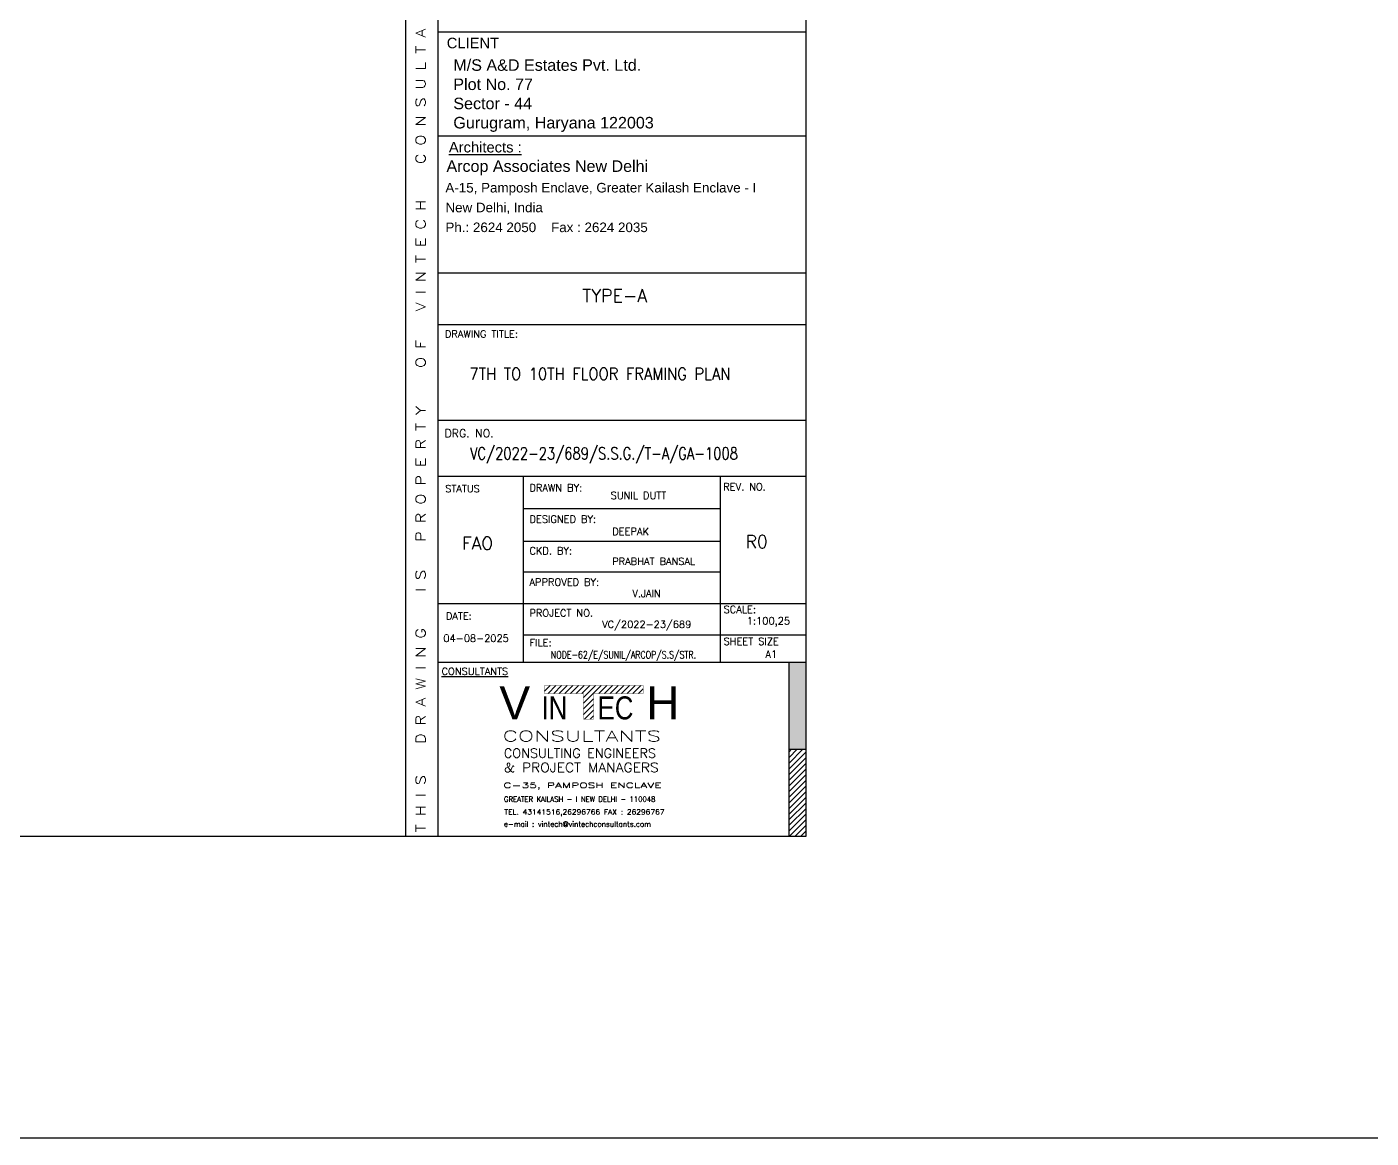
# Model space of a CAD drawing. Header units: millimetres. Extents: x 2061841 to 105821645, y -77612 to 48520811.
# Drawn here: x 105675314 to 105717309, y 48395522 to 48430244 of the extents above; entities that cross this region are included whole.
import ezdxf
from ezdxf.enums import TextEntityAlignment as Align

# ---------------------------------------------------------------- set-up
doc = ezdxf.new("R2010")
doc.units = ezdxf.units.MM
doc.header["$LTSCALE"] = 10
doc.header["$MEASUREMENT"] = 0
for name, color, linetype in [('AS-COLS', 2, 'Continuous'), ('BORDER', 5, 'Continuous'), ('Format-Title Text', 3, 'Continuous'), ('Format-Title Text Detail', 7, 'Continuous'), ('LOGO', 1, 'Continuous'), ('S-OPENING', 6, 'Continuous'), ('T', 2, 'Continuous')]:
    doc.layers.add(name, color=color, linetype=linetype)
for name, color, linetype, lineweight in [('STAIR', 3, 'Continuous', 13), ('TEXT', 2, 'Continuous', 25), ('TEXT 3', 1, 'Continuous', 18)]:
    doc.layers.add(name, color=color, linetype=linetype, lineweight=lineweight)
doc.styles.add('ARCOP', font='arial.ttf', dxfattribs={"width": 0.75})
doc.styles.add('ARIAL', font='arial.ttf')
doc.styles.add('K', font='swissek.ttf', dxfattribs={"height": 349})
doc.styles.add('PK', font='romand.shx', dxfattribs={"width": 0.7, "height": 225})
doc.styles.add('RT', font='romant.shx', dxfattribs={"height": 250})
doc.styles.add('ST', font='romand.shx', dxfattribs={"height": 4})

# ---------------------------------------------------------------- blocks, each defined once
blk = doc.blocks.new('TOWER-A TYPICAL FLOOR FRAMING PLAN N')
at = {"layer": 'LOGO'}
h = blk.add_hatch(dxfattribs=at)
h.set_pattern_fill('ANSI31', color=256, scale=999.996528, style=0)
h.set_pattern_definition([(45, (102842608.6, 48587367.1), (-88.38804, 88.38804), [])])
h.paths.add_polyline_path([(102929702.6, 48506631.7), (102930014.9, 48506631.7), (102930014.9, 48507427.8), (102931569.8, 48507427.8), (102931569.8, 48507678.7), (102928486.2, 48507678.7), (102928486.2, 48507431.2), (102929702.6, 48507431.2), (102929702.6, 48506631.7)])
h = blk.add_hatch(dxfattribs=at)
h.set_pattern_fill('ANSI31', color=256, scale=999.996528, style=0)
h.set_pattern_definition([(45, (102842608.57, 48587367.07), (-88.38804, 88.38804), [])])
h.paths.add_polyline_path([(102929702.6, 48506631.6), (102930014.9, 48506631.6), (102930014.9, 48507427.8), (102931569.7, 48507427.8), (102931569.7, 48507678.6), (102928486.2, 48507678.6), (102928486.2, 48507431.1), (102929702.6, 48507431.1), (102929702.6, 48506631.6)])
at = {"layer": 'STAIR'}
for points in [[(102936656.3, 48508397.2), (102936125.5, 48508397.2), (102936125.5, 48505685.8), (102936656.3, 48505685.8), (102936656.3, 48508397.2)], [(102936656.2, 48508397.1), (102936125.5, 48508397.1), (102936125.5, 48505685.8), (102936656.2, 48505685.8), (102936656.2, 48508397.1)]]:
    blk.add_hatch(color=6, dxfattribs=at).paths.add_polyline_path(points)
h = blk.add_hatch(dxfattribs=at)
h.set_pattern_fill('ANSI31', color=6, scale=999.996528, style=0)
h.set_pattern_definition([(45, (102801164.66, 48493612.84), (-88.38804, 88.38804), [])])
h.paths.add_polyline_path([(102936656.2, 48505685.8), (102936125.5, 48505685.8), (102936125.5, 48502974.5), (102936656.2, 48502974.5), (102936656.2, 48505685.8)])
h = blk.add_hatch(dxfattribs=at)
h.set_pattern_fill('ANSI31', color=6, scale=999.996528, style=0)
h.set_pattern_definition([(45, (102801164.68, 48493612.87), (-88.38804, 88.38804), [])])
h.paths.add_polyline_path([(102936656.3, 48505685.8), (102936125.5, 48505685.8), (102936125.5, 48502974.5), (102936656.3, 48502974.5), (102936656.3, 48505685.8)])
at = {"color": 5}
for q in [(102936656.2, 48505685.8, 101.1), (102936656.3, 48505685.8, 101.1)]:
    blk.add_line((102936125.5, 48505685.8, 101.1), q, dxfattribs=at)
at = {"layer": 'AS-COLS'}
blk.add_lwpolyline([(102636137.1, 48567566), (103058644.9, 48567566), (103058644.9, 48493536.7), (102636137.1, 48493536.7)], close=True, dxfattribs=at)
at = {"layer": 'BORDER'}
for p, q in [((102924156.3, 48502974.5, 101.1), (102924156.3, 48562374.5, 101.1)), ((102925156.3, 48528099.5, 101.1), (102936656.3, 48528099.5, 101.1)), ((102925156.3, 48524858.7, 101.1), (102936656.3, 48524858.7, 101.1)), ((102925156.3, 48520571.1, 101.1), (102936656.2, 48520571.1, 101.1)), ((102925156.3, 48518958.3, 101.1), (102936656.2, 48518958.3, 101.1)), ((102936656.3, 48514208, 101.1), (102925156.3, 48514208, 101.1)), ((102936656.2, 48514207.9, 101.1), (102925156.3, 48514207.9, 101.1)), ((102927832.7, 48508397.2, 101.1), (102927832.7, 48514208, 101.1)), ((102933979.4, 48508397.2, 101.1), (102933979.4, 48514208, 101.1)), ((102925156.3, 48510236.6, 101.1), (102936656.2, 48510236.6, 101.1)), ((102925156.3, 48510236.6, 101.1), (102936656.3, 48510236.6, 101.1)), ((102936656.3, 48508397.2, 101.1), (102925156.3, 48508397.2, 101.1)), ((102936656.2, 48508397.1, 101.1), (102925156.3, 48508397.1, 101.1))]:
    blk.add_line(p, q, dxfattribs=at)
at = {"layer": 'BORDER', "color": 5}
blk.add_line((102925156.3, 48562374.5, 101.1), (102925156.3, 48502974.5, 101.1), dxfattribs=at)
at = {"layer": 'BORDER', "ltscale": 80}
for q in [(102936656.2, 48515972, 101.1), (102936656.3, 48515972, 101.1)]:
    blk.add_line((102925156.3, 48515972, 101.1), q, dxfattribs=at)
at = {"layer": 'BORDER', "elevation": 101.1}
for points in [[(102852555.8, 48502974.5), (102936655.8, 48502974.5), (102936655.8, 48562374.5), (102852555.8, 48562374.5)], [(102936656.3, 48508397.1), (102936118, 48508397.1), (102936118, 48502974.5), (102936656.3, 48502974.5)]]:
    blk.add_lwpolyline(points, close=True, dxfattribs=at)
at = {"layer": 'LOGO', "const_width": 10.4, "elevation": 101.1}
for points in [[(102931569.8, 48507428), (102931569.8, 48507678.7), (102928486.2, 48507678.7), (102928486.2, 48507431.2), (102929702.6, 48507431.2), (102929702.6, 48506631.7), (102930014.9, 48506631.7), (102930014.9, 48507427.8), (102931574.8, 48507427.8)], [(102931569.7, 48507428), (102931569.7, 48507678.6), (102928486.2, 48507678.6), (102928486.2, 48507431.1), (102929702.6, 48507431.1), (102929702.6, 48506631.6), (102930014.9, 48506631.6), (102930014.9, 48507427.8), (102931574.7, 48507427.8)]]:
    blk.add_lwpolyline(points, dxfattribs=at)
at = {"layer": 'T'}
for p, q in [((102933190.2, 48513198, 101.1), (102927832.7, 48513198, 101.1)), ((102933979.4, 48513198, 101.1), (102927832.7, 48513198, 101.1)), ((102927832.7, 48512188, 101.1), (102933190.2, 48512188, 101.1)), ((102927832.7, 48512188, 101.1), (102933979.4, 48512188, 101.1)), ((102927832.7, 48511232.2, 101.1), (102933190.2, 48511232.2, 101.1)), ((102927832.7, 48511232.2, 101.1), (102933979.4, 48511232.2, 101.1))]:
    blk.add_line(p, q, dxfattribs=at)
at = {"layer": 'TEXT', "color": 2}
for p, q in [((102927832.7, 48509263.1, 101.1), (102933979.4, 48509263.1, 101.1)), ((102928252.3, 48509263.1, 101.1), (102933190.2, 48509263.1, 101.1)), ((102933979.4, 48509263.1, 101.1), (102936655.8, 48509263.1, 101.1))]:
    blk.add_line(p, q, dxfattribs=at)
at = {"layer": 'Format-Title Text', "color": 3, "style": 'ARCOP'}
blk.add_text('CLIENT', height=329.18, dxfattribs=at).set_placement((102925430.7, 48527589.8, 101.1))
at = {"layer": 'Format-Title Text', "color": 3, "insert": (102925497.2, 48524664.1, 101.1), "char_height": 329.183, "width": 3686.894, "attachment_point": 1, "style": 'ARCOP'}
blk.add_mtext('{\\W1;\\LArchitects :}', dxfattribs=at)
blk.add_mtext('{\\W1;\\LArchitects :}', dxfattribs=at)
at = {"layer": 'Format-Title Text Detail', "color": 3, "style": 'ARIAL'}
blk.add_text('Arcop Associates New Delhi', height=359.094, dxfattribs=at).set_placement((102925422.1, 48523728.2, 101.1))
blk.add_text('Arcop Associates New Delhi', height=359.094, dxfattribs=at).set_placement((102925422.1, 48523728.2, 101.1))
at = {"layer": 'Format-Title Text Detail', "style": 'ARIAL'}
for s, height, p in [('A-15, Pamposh Enclave, Greater Kailash Enclave - I', 299.233, (102925389, 48523084.4, 101.1)), ('A-15, Pamposh Enclave, Greater Kailash Enclave - I', 299.233, (102925389, 48523084.4, 101.1)), ('New Delhi, India', 299.233, (102925390.2, 48522465.7, 101.1)), ('New Delhi, India', 299.233, (102925390.2, 48522465.7, 101.1)), ('Ph.: 2624 2050   ', 299.233, (102925389.8, 48521845.7, 101.1)), ('Ph.: 2624 2050   ', 299.233, (102925389.8, 48521845.7, 101.1)), (' Fax : 2624 2035', 299.221, (102928574, 48521845.7, 101.1)), (' Fax : 2624 2035', 299.221, (102928574, 48521845.7, 101.1))]:
    blk.add_text(s, height=height, dxfattribs=at).set_placement(p)
at = {"layer": 'Format-Title Text Detail', "insert": (102925636.7, 48527245.9, 101.1), "char_height": 240, "width": 2030400, "attachment_point": 1, "style": 'ARIAL'}
blk.add_mtext('{\\H1.5x;M/S A&D Estates Pvt. Ltd. \\PPlot No. 77\\PSector - 44\\PGurugram, Haryana 122003}', dxfattribs=at)
at = {"layer": 'LOGO', "style": 'K'}
for s, p in [('V', (102927074.9, 48506619.8, 101.1)), ('V', (102927074.8, 48506619.7, 101.1)), ('H', (102931659.7, 48506619.8, 101.1)), ('H', (102931659.6, 48506619.7, 101.1))]:
    blk.add_text(s, height=1031.3, dxfattribs=at).set_placement(p)
at = {"layer": 'LOGO'}
for s, height, style, width, p in [('IN', 719.5, 'K', 0.8, (102928392.9, 48506620.3, 101.1)), ('IN', 719.5, 'K', 0.8, (102928393, 48506620.3, 101.1)), ('EC', 719.5, 'K', 0.8, (102930144.5, 48506620.3, 101.1)), ('EC', 719.5, 'K', 0.8, (102930144.6, 48506620.3, 101.1)), ('CONSULTANTS', 334.596, 'RT', 1.6, (102927174, 48505931.6, 101.1)), ('CONSULTANTS', 334.596, 'RT', 1.6, (102927174, 48505931.6, 101.1)), ('CONSULTING ENGINEERS', 284.846, 'RT', 1.03, (102927213.5, 48505422.9, 101.1)), ('CONSULTING ENGINEERS', 284.846, 'RT', 1.03, (102927213.5, 48505422.9, 101.1)), ('& PROJECT MANAGERS', 284.846, 'RT', 1.11, (102927213.5, 48504976.2, 101.1)), ('& PROJECT MANAGERS', 284.846, 'RT', 1.11, (102927213.5, 48504976.2, 101.1))]:
    blk.add_text(s, height=height, dxfattribs=dict(at, style=style, width=width)).set_placement(p)
at = {"layer": 'LOGO', "color": 2, "style": 'RT'}
for s, width, p in [('C-35, PAMPOSH ENCLAVE', 1.728, (102927202.2, 48504479, 101.1)), ('C-35, PAMPOSH ENCLAVE', 1.728, (102927202.2, 48504479.1, 101.1)), ('GREATER KAILASH - I NEW DELHI - 110048  ', 0.968, (102927218.2, 48504045.9, 101.1)), ('GREATER KAILASH - I NEW DELHI - 110048  ', 0.968, (102927218.3, 48504045.9, 101.1)), ('TEL. 43141516,26296766 FAX : 26296767', 1.055, (102927229, 48503647.1, 101.1)), ('TEL. 43141516,26296766 FAX : 26296767', 1.055, (102927229, 48503647.2, 101.1)), ('e-mail : vintech@vintechconsultants.com', 1.01, (102927218.2, 48503267.5, 101.1)), ('e-mail : vintech@vintechconsultants.com', 1.01, (102927218.3, 48503267.6, 101.1))]:
    blk.add_text(s, height=162.254, dxfattribs=dict(at, width=width)).set_placement(p)
at = {"layer": 'T', "ltscale": 80, "style": 'ST'}
blk.add_text('DRG. NO.', height=250, dxfattribs=at).set_placement((102925363.8, 48515435.4, 101.1))
blk.add_text('DRG. NO.', height=250, dxfattribs=at).set_placement((102925363.8, 48515435.4, 101.1))
at = {"layer": 'TEXT', "color": 1, "style": 'RT', "width": 0.939798}
blk.add_text('T H I S   D R A W I N G   I S   P R O P E R T Y   O F   V I N T E C H   C O N S U L T A N T S  A N D  S H A L L  N O T  B E  R E P R O D U C E D  O R  U S E D  W I T H O U T  W R I T T E N  P E R M I S S I O N.', height=299.999, rotation=90, dxfattribs=at).set_placement((102924765.5, 48503095.8, 101.1), (102924765.5, 48561927, 101.1), align=Align.FIT)
at = {"layer": 'TEXT', "color": 2, "style": 'PK'}
for s, height, p in [('DRAWING TITLE:', 224.999, (102925372.1, 48518548.3, 101.1)), ('STATUS', 225, (102925383.1, 48513717.9, 101.1)), ('STATUS', 225, (102925383.1, 48513718, 101.1)), ('DRAWN BY:', 225, (102928014.1, 48513745.6, 101.1)), ('REV. NO.', 225, (102934069.1, 48513776.2, 101.1)), ('SUNIL DUTT', 225, (102930551, 48513505.7, 101.1)), ('DESIGNED BY:', 224.999, (102928014.1, 48512765.2, 101.1)), ('DEEPAK', 225, (102930600.7, 48512379.2, 101.1)), ('CKD. BY:', 225, (102928014.1, 48511776.1, 101.1)), ('PRABHAT BANSAL', 224.999, (102930600.7, 48511444.6, 101.1)), ('APPROVED BY:', 224.999, (102928014.1, 48510798, 101.1)), ('V.JAIN', 225, (102931230.3, 48510442.7, 101.1)), ('PROJECT NO.', 224.999, (102928014.1, 48509834.3, 101.1)), ('SCALE:', 225, (102934079.2, 48509944.2, 101.1)), ('SCALE:', 225, (102934079.1, 48509944.1, 101.1)), ('DATE:', 225, (102925403.3, 48509739.7, 101.1)), ('DATE:', 225, (102925403.4, 48509739.7, 101.1)), ('VC/2022-23/689', 224.999, (102930284.3, 48509476.6, 101.1)), ('1:100,25', 225, (102934806.5, 48509585.9, 101.1)), ('04-08-2025', 225, (102925326.3, 48509043.6, 101.1)), ('SHEET SIZE', 225, (102934079.2, 48508944.7, 101.1)), ('FILE:', 225, (102928014.1, 48508904.7, 101.1)), ('A1', 225, (102935386.3, 48508544.8, 101.1)), ('%%UCONSULTANTS', 224.999, (102925268.5, 48508009.7, 101.1)), ('%%UCONSULTANTS', 224.999, (102925268.6, 48508009.7, 101.1))]:
    blk.add_text(s, height=height, dxfattribs=at).set_placement(p)
at = {"layer": 'TEXT', "color": 2, "style": 'PK', "width": 0.8}
blk.add_text('NODE-62/E/SUNIL/ARCOP/S.S/STR.', height=224.999, dxfattribs=at).set_placement((102928682.6, 48508526.8, 101.1))
at = {"layer": 'TEXT 3', "style": 'RT'}
blk.add_text('TYPE-A ', height=400, dxfattribs=at).set_placement((102929668, 48519659.8, 202.2))
for s, height, width, p in [('7TH TO 10TH FLOOR FRAMING PLAN', 375, 0.9, (102926138, 48517231.3, 61.1)), ('VC/2022-23/689/S.S.G./T-A/GA-1008', 375, 0.8, (102926157.4, 48514744.6, 101.1)), ('FAO', 400, 0.98, (102925906, 48511924, 101.1)), ('R0', 400, 0.98, (102934769.7, 48511974.1, 101.1))]:
    blk.add_text(s, height=height, dxfattribs=dict(at, width=width)).set_placement(p)

msp = doc.modelspace()

# ---------------------------------------------------------------- block references
at = {"layer": 'S-OPENING'}
msp.add_blockref('TOWER-A TYPICAL FLOOR FRAMING PLAN N', (2763000.3, -98014.7), dxfattribs=at)

doc.saveas('drawing.dxf')
